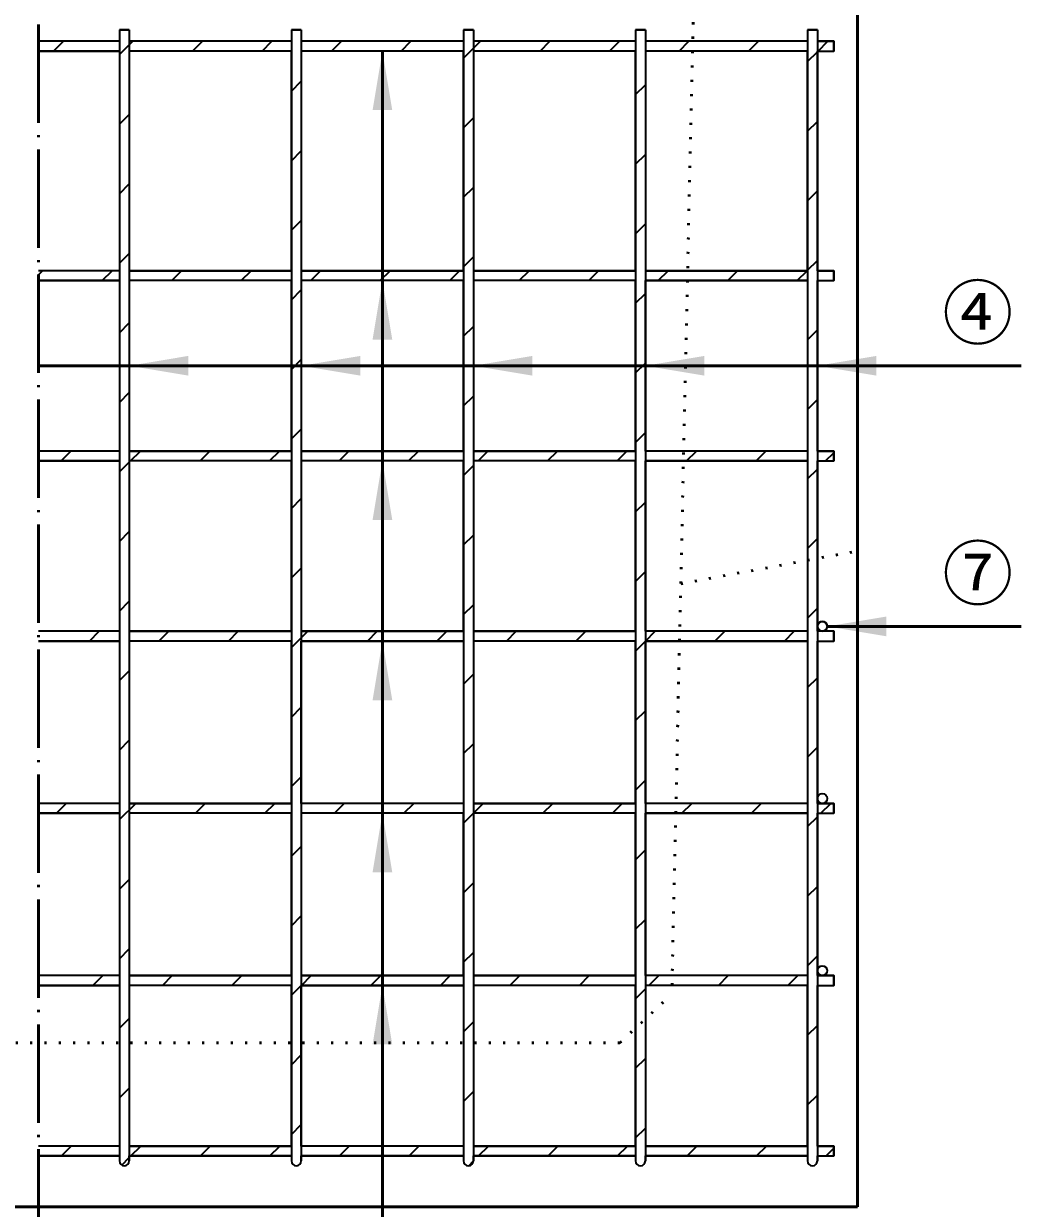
# Model space of a CAD drawing. Units: millimetres, scale not verified. Extents: x -2102 to 2102, y -1485 to 1485.
# Drawn here: x 371 to 980, y -821 to -98 of the extents above; entities that cross this region are included whole.
import ezdxf
from ezdxf.enums import TextEntityAlignment as Align

# ---------------------------------------------------------------- set-up
doc = ezdxf.new("R2010")
doc.units = ezdxf.units.MM
doc.header["$LTSCALE"] = 5
doc.linetypes.add('DOTTED', pattern=[1.75, 0.25, -1.5])
doc.linetypes.add('LONG_DASHED_DOTTED', pattern=[15.25, 12, -1.5, 0.25, -1.5])
doc.layers.add('0-0_V-nasSTD', color=7, linetype='Continuous', lineweight=35)
doc.layers.add('0-1_0', color=7, linetype='Continuous', lineweight=50)
doc.styles.add('ＭＳ ゴシック', font='')
doc.styles.get('ＭＳ ゴシック').set_extended_font_data('MS Gothic')

msp = doc.modelspace()

# ---------------------------------------------------------------- linework, layer by layer
at = {"layer": '0-0_V-nasSTD'}
for p, q in [((429.969, -101.955), (429.969, -791.955)), ((429.969, -101.955), (435.969, -101.955)), ((435.969, -101.955), (429.969, -101.955)), ((435.969, -101.955), (429.969, -101.955)), ((435.969, -101.955), (435.969, -791.955)), ((534.969, -101.955), (534.969, -791.955)), ((534.969, -101.955), (540.969, -101.955)), ((540.969, -101.955), (534.969, -101.955)), ((540.969, -101.955), (534.969, -101.955)), ((540.969, -101.955), (540.969, -791.955)), ((639.969, -101.955), (639.969, -791.955)), ((639.969, -101.955), (645.969, -101.955)), ((645.969, -101.955), (639.969, -101.955)), ((645.969, -101.955), (639.969, -101.955)), ((645.969, -101.955), (645.969, -791.955)), ((744.969, -101.955), (744.969, -791.955)), ((744.969, -101.955), (750.969, -101.955)), ((750.969, -101.955), (744.969, -101.955)), ((750.969, -101.955), (744.969, -101.955)), ((750.969, -101.955), (750.969, -791.955)), ((849.969, -101.955), (849.969, -791.955)), ((849.969, -101.955), (855.969, -101.955)), ((855.969, -101.955), (849.969, -101.955)), ((855.969, -101.955), (849.969, -101.955)), ((855.969, -101.955), (855.969, -791.955)), ((429.969, -108.955), (380.469, -108.955)), ((429.969, -108.955), (380.469, -108.955)), ((429.969, -114.955), (380.469, -114.955)), ((389.746, -114.955), (395.746, -108.955)), ((429.969, -117.158), (438.172, -108.955)), ((534.969, -108.955), (435.969, -108.955)), ((534.969, -108.955), (435.969, -108.955)), ((534.969, -114.955), (435.969, -114.955)), ((474.599, -114.955), (480.599, -108.955)), ((517.025, -114.955), (523.025, -108.955)), ((639.969, -108.955), (540.969, -108.955)), ((639.969, -108.955), (540.969, -108.955)), ((639.969, -114.955), (540.969, -114.955)), ((559.452, -114.955), (565.452, -108.955)), ((601.878, -114.955), (607.878, -108.955)), ((639.969, -119.29), (650.305, -108.955)), ((744.969, -108.955), (645.969, -108.955)), ((744.969, -108.955), (645.969, -108.955)), ((744.969, -114.955), (645.969, -114.955)), ((686.731, -114.955), (692.731, -108.955)), ((729.157, -114.955), (735.157, -108.955)), ((849.969, -108.955), (750.969, -108.955)), ((849.969, -114.955), (750.969, -114.955)), ((771.584, -114.955), (777.584, -108.955)), ((814.01, -114.955), (820.01, -108.955)), ((849.969, -221.678), (849.969, -114.955)), ((849.969, -121.422), (855.969, -115.422)), ((855.969, -108.955), (865.969, -108.955)), ((855.969, -114.955), (865.969, -114.955)), ((856.437, -114.955), (862.437, -108.955)), ((865.969, -108.955), (865.969, -114.955)), ((534.969, -139.438), (540.969, -133.438)), ((744.969, -141.57), (750.969, -135.57)), ((429.969, -159.585), (435.969, -153.585)), ((639.969, -161.717), (645.969, -155.717)), ((849.969, -163.849), (855.969, -157.849)), ((534.969, -181.864), (540.969, -175.864)), ((744.969, -183.996), (750.969, -177.996)), ((429.969, -202.011), (435.969, -196.011)), ((639.969, -204.143), (645.969, -198.143)), ((849.969, -206.275), (855.969, -200.275)), ((534.969, -224.29), (540.969, -218.29)), ((744.969, -226.422), (750.969, -220.422)), ((429.969, -244.438), (435.969, -238.438)), ((639.969, -246.57), (645.969, -240.57)), ((849.969, -248.702), (855.969, -242.702)), ((429.969, -248.955), (380.469, -248.955)), ((380.469, -251.511), (383.025, -248.955)), ((419.452, -254.955), (425.452, -248.955)), ((534.969, -248.955), (435.969, -248.955)), ((461.878, -254.955), (467.878, -248.955)), ((504.305, -254.955), (510.305, -248.955)), ((639.969, -248.955), (540.969, -248.955)), ((546.731, -254.955), (552.731, -248.955)), ((589.157, -254.955), (595.157, -248.955)), ((631.584, -254.955), (637.584, -248.955)), ((744.969, -248.955), (645.969, -248.955)), ((674.01, -254.955), (680.01, -248.955)), ((716.437, -254.955), (722.437, -248.955)), ((849.969, -248.955), (750.969, -248.955)), ((758.863, -254.955), (764.863, -248.955)), ((801.289, -254.955), (807.289, -248.955)), ((843.716, -254.955), (849.716, -248.955)), ((855.969, -248.955), (865.969, -248.955)), ((865.969, -248.955), (865.969, -254.955)), ((865.969, -254.955), (865.969, -248.955)), ((429.969, -254.955), (380.469, -254.955)), ((534.969, -254.955), (435.969, -254.955)), ((639.969, -254.955), (540.969, -254.955)), ((744.969, -254.955), (645.969, -254.955)), ((849.969, -254.955), (750.969, -254.955)), ((855.969, -254.955), (865.969, -254.955)), ((534.969, -266.717), (540.969, -260.717)), ((744.969, -268.849), (750.969, -262.849)), ((429.969, -286.864), (435.969, -280.864)), ((639.969, -288.996), (645.969, -282.996)), ((849.969, -291.128), (855.969, -285.128)), ((534.969, -309.143), (540.969, -303.143)), ((744.969, -311.275), (750.969, -305.275)), ((429.969, -329.29), (435.969, -323.29)), ((639.969, -331.422), (645.969, -325.422)), ((849.969, -333.554), (855.969, -327.554)), ((534.969, -351.57), (540.969, -345.57)), ((744.969, -353.702), (750.969, -347.702)), ((429.969, -358.955), (380.469, -358.955)), ((394.305, -364.955), (400.305, -358.955)), ((534.969, -358.955), (435.969, -358.955)), ((436.731, -364.955), (442.731, -358.955)), ((479.157, -364.955), (485.157, -358.955)), ((521.584, -364.955), (527.584, -358.955)), ((639.969, -358.955), (540.969, -358.955)), ((564.01, -364.955), (570.01, -358.955)), ((606.437, -364.955), (612.437, -358.955)), ((744.969, -358.955), (645.969, -358.955)), ((648.863, -364.955), (654.863, -358.955)), ((691.289, -364.955), (697.289, -358.955)), ((733.716, -364.955), (739.716, -358.955)), ((849.969, -358.955), (750.969, -358.955)), ((776.142, -364.955), (782.142, -358.955)), ((818.569, -364.955), (824.569, -358.955)), ((855.969, -358.955), (865.969, -358.955)), ((860.995, -364.955), (865.969, -359.981)), ((865.969, -358.955), (865.969, -364.955)), ((865.969, -364.955), (865.969, -358.955)), ((429.969, -364.955), (380.469, -364.955)), ((429.969, -371.717), (435.969, -365.717)), ((534.969, -364.955), (435.969, -364.955)), ((639.969, -364.955), (540.969, -364.955)), ((639.969, -373.849), (645.969, -367.849)), ((744.969, -364.955), (645.969, -364.955)), ((849.969, -364.955), (750.969, -364.955)), ((855.969, -364.955), (865.969, -364.955)), ((849.969, -375.981), (855.969, -369.981)), ((534.969, -393.996), (540.969, -387.996)), ((744.969, -396.128), (750.969, -390.128)), ((429.969, -414.143), (435.969, -408.143)), ((639.969, -416.275), (645.969, -410.275)), ((849.969, -418.407), (855.969, -412.407)), ((534.969, -436.422), (540.969, -430.422)), ((744.969, -438.554), (750.969, -432.554)), ((429.969, -456.57), (435.969, -450.57)), ((639.969, -458.702), (645.969, -452.702)), ((849.969, -460.834), (855.969, -454.834)), ((429.969, -468.955), (380.469, -468.955)), ((411.584, -474.955), (417.584, -468.955)), ((429.969, -468.955), (429.969, -791.955)), ((534.969, -468.955), (435.969, -468.955)), ((454.01, -474.955), (460.01, -468.955)), ((496.437, -474.955), (502.437, -468.955)), ((534.969, -478.849), (544.863, -468.955)), ((639.969, -468.955), (540.969, -468.955)), ((581.289, -474.955), (587.289, -468.955)), ((623.716, -474.955), (629.716, -468.955)), ((744.969, -468.955), (645.969, -468.955)), ((666.142, -474.955), (672.142, -468.955)), ((708.569, -474.955), (714.569, -468.955)), ((849.969, -468.955), (750.969, -468.955)), ((750.995, -474.955), (756.995, -468.955)), ((793.421, -474.955), (799.421, -468.955)), ((835.848, -474.955), (841.848, -468.955)), ((865.969, -468.955), (865.969, -474.955)), ((865.969, -474.955), (865.969, -468.955)), ((429.969, -474.955), (380.469, -474.955)), ((534.969, -474.955), (435.969, -474.955)), ((639.969, -474.955), (540.969, -474.955)), ((744.969, -474.955), (645.969, -474.955)), ((744.969, -480.981), (750.969, -474.981)), ((849.969, -474.955), (750.969, -474.955)), ((855.969, -474.955), (865.969, -474.955)), ((429.969, -498.996), (435.969, -492.996)), ((639.969, -501.128), (645.969, -495.128)), ((849.969, -503.26), (855.969, -497.26)), ((534.969, -521.275), (540.969, -515.275)), ((744.969, -523.407), (750.969, -517.407)), ((429.969, -541.422), (435.969, -535.422)), ((639.969, -543.554), (645.969, -537.554)), ((849.969, -545.686), (855.969, -539.686)), ((534.969, -563.702), (540.969, -557.702)), ((744.969, -565.834), (750.969, -559.834)), ((429.969, -573.955), (380.469, -573.955)), ((429.969, -573.955), (380.469, -573.955)), ((391.437, -579.955), (397.437, -573.955)), ((429.969, -583.849), (439.863, -573.955)), ((534.969, -573.955), (435.969, -573.955)), ((476.289, -579.955), (482.289, -573.955)), ((518.716, -579.955), (524.716, -573.955)), ((639.969, -573.955), (540.969, -573.955)), ((561.142, -579.955), (567.142, -573.955)), ((603.569, -579.955), (609.569, -573.955)), ((744.969, -573.955), (645.969, -573.955)), ((645.995, -579.955), (651.995, -573.955)), ((688.421, -579.955), (694.421, -573.955)), ((730.848, -579.955), (736.848, -573.955)), ((849.969, -573.955), (750.969, -573.955)), ((773.274, -579.955), (779.274, -573.955)), ((815.701, -579.955), (821.701, -573.955)), ((855.969, -573.955), (865.969, -573.955)), ((858.127, -579.955), (864.127, -573.955)), ((865.969, -573.955), (865.969, -579.955)), ((865.969, -579.955), (865.969, -573.955)), ((429.969, -579.955), (380.469, -579.955)), ((380.469, -579.955), (429.969, -579.955)), ((534.969, -579.955), (435.969, -579.955)), ((639.969, -579.955), (540.969, -579.955)), ((639.969, -585.981), (645.969, -579.981)), ((744.969, -579.955), (645.969, -579.955)), ((849.969, -579.955), (750.969, -579.955)), ((849.969, -588.113), (855.969, -582.113)), ((855.969, -579.955), (865.969, -579.955)), ((534.969, -606.128), (540.969, -600.128)), ((744.969, -608.26), (750.969, -602.26)), ((429.969, -626.275), (435.969, -620.275)), ((639.969, -628.407), (645.969, -622.407)), ((849.969, -630.539), (855.969, -624.539)), ((534.969, -648.554), (540.969, -642.554)), ((744.969, -650.686), (750.969, -644.686)), ((429.969, -668.702), (435.969, -662.702)), ((639.969, -670.834), (645.969, -664.834)), ((849.969, -672.966), (855.969, -666.966)), ((429.969, -678.955), (380.469, -678.955)), ((413.716, -684.955), (419.716, -678.955)), ((534.969, -678.955), (435.969, -678.955)), ((456.142, -684.955), (462.142, -678.955)), ((498.569, -684.955), (504.569, -678.955)), ((639.969, -678.955), (540.969, -678.955)), ((540.995, -684.955), (546.995, -678.955)), ((583.421, -684.955), (589.421, -678.955)), ((625.848, -684.955), (631.848, -678.955)), ((744.969, -678.955), (645.969, -678.955)), ((668.274, -684.955), (674.274, -678.955)), ((710.701, -684.955), (716.701, -678.955)), ((849.969, -678.955), (750.969, -678.955)), ((753.127, -684.955), (759.127, -678.955)), ((795.553, -684.955), (801.553, -678.955)), ((837.98, -684.955), (843.98, -678.955)), ((855.969, -678.955), (865.969, -678.955)), ((865.969, -678.955), (865.969, -684.955)), ((865.969, -684.955), (865.969, -678.955)), ((429.969, -684.955), (380.469, -684.955)), ((534.969, -684.955), (435.969, -684.955)), ((534.969, -690.981), (540.969, -684.981)), ((639.969, -684.955), (540.969, -684.955)), ((744.969, -684.955), (645.969, -684.955)), ((849.969, -684.955), (750.969, -684.955)), ((855.969, -684.955), (865.969, -684.955)), ((744.969, -693.113), (750.969, -687.113)), ((429.969, -711.128), (435.969, -705.128)), ((639.969, -713.26), (645.969, -707.26)), ((849.969, -715.392), (855.969, -709.392)), ((429.969, -719.955), (429.969, -782.955)), ((534.969, -733.407), (540.969, -727.407)), ((744.969, -735.539), (750.969, -729.539)), ((429.969, -753.554), (435.969, -747.554)), ((639.969, -755.686), (645.969, -749.686)), ((849.969, -757.819), (855.969, -751.819)), ((534.969, -775.834), (540.969, -769.834)), ((744.969, -777.966), (750.969, -771.966)), ((429.969, -782.955), (380.469, -782.955)), ((394.569, -788.955), (400.569, -782.955)), ((534.969, -782.955), (435.969, -782.955)), ((436.995, -788.955), (442.995, -782.955)), ((479.421, -788.955), (485.421, -782.955)), ((521.848, -788.955), (527.848, -782.955)), ((639.969, -782.955), (540.969, -782.955)), ((564.274, -788.955), (570.274, -782.955)), ((606.701, -788.955), (612.701, -782.955)), ((744.969, -782.955), (645.969, -782.955)), ((649.127, -788.955), (655.127, -782.955)), ((691.553, -788.955), (697.553, -782.955)), ((733.98, -788.955), (739.98, -782.955)), ((849.969, -782.955), (750.969, -782.955)), ((776.406, -788.955), (782.406, -782.955)), ((818.833, -788.955), (824.833, -782.955)), ((855.969, -782.955), (865.969, -782.955)), ((861.259, -788.955), (865.969, -784.245)), ((865.969, -782.955), (865.969, -788.955)), ((865.969, -788.955), (865.969, -782.955)), ((429.969, -788.955), (380.469, -788.955)), ((429.969, -788.955), (429.969, -791.955)), ((431.424, -794.526), (435.969, -789.981)), ((534.969, -788.955), (435.969, -788.955)), ((435.969, -791.955), (435.969, -788.955)), ((534.969, -788.955), (534.969, -791.955)), ((639.969, -788.955), (540.969, -788.955)), ((540.969, -791.955), (540.969, -788.955)), ((639.969, -788.955), (639.969, -791.955)), ((643.131, -794.951), (645.965, -792.117)), ((744.969, -788.955), (645.969, -788.955)), ((645.969, -791.955), (645.969, -788.955)), ((744.969, -788.955), (744.969, -791.955)), ((849.969, -788.955), (750.969, -788.955)), ((750.969, -791.955), (750.969, -788.955)), ((849.969, -788.955), (849.969, -791.955)), ((855.969, -788.955), (865.969, -788.955)), ((855.969, -791.955), (855.969, -788.955))]:
    msp.add_line(p, q, dxfattribs=at)
at = {"layer": '0-0_V-nasSTD', "lineweight": 50}
for p, q in [((590.469, -874.955), (590.469, -114.955)), ((980.469, -306.955), (380.469, -306.955)), ((861.969, -465.955), (980.469, -465.955))]:
    msp.add_line(p, q, dxfattribs=at)
at = {"layer": '0-0_V-nasSTD'}
for points in [[(380.469, -114.955), (429.969, -114.955), (429.969, -248.955), (380.469, -248.955)], [(849.969, -108.955), (779.926, -108.955), (750.969, -108.955)], [(855.969, -248.955), (855.969, -114.955), (865.969, -114.955), (865.969, -108.955), (855.969, -108.955)], [(855.969, -791.955), (855.969, -788.955), (865.969, -788.955), (865.969, -782.955), (855.969, -782.955), (855.969, -684.955), (865.969, -684.955), (865.969, -678.955), (855.969, -678.955), (855.969, -579.955), (865.969, -579.955), (865.969, -573.955), (855.969, -573.955), (855.969, -474.955), (865.969, -474.955), (865.969, -468.955), (855.969, -468.955), (855.969, -424.63), (855.969, -364.955), (865.969, -364.955), (865.969, -358.955), (855.969, -358.955), (855.969, -254.955), (865.969, -254.955), (865.969, -248.955), (855.969, -248.955), (855.969, -114.955), (865.969, -114.955), (865.969, -108.955), (855.969, -108.955)], [(380.469, -254.955), (429.969, -254.955), (429.969, -358.955), (380.469, -358.955)], [(380.469, -364.955), (429.969, -364.955), (429.969, -468.955), (380.469, -468.955)], [(846.969, -468.955), (773.176, -468.955), (750.969, -468.955), (750.969, -364.955), (775.126, -364.955), (849.969, -364.955), (849.969, -425.775), (849.969, -465.955)], [(380.469, -474.955), (429.969, -474.955), (429.969, -573.955), (380.469, -573.955)], [(380.469, -579.955), (429.969, -579.955), (429.969, -678.955), (380.469, -678.955)], [(380.469, -684.955), (429.969, -684.955), (429.969, -719.955), (429.969, -782.955), (380.469, -782.955)], [(380.469, -788.955), (429.969, -788.955), (429.969, -791.955)], [(435.969, -791.955), (435.969, -788.955), (534.969, -788.955), (534.969, -791.955)], [(540.969, -791.955), (540.969, -788.955), (639.969, -788.955), (639.969, -791.955)], [(645.969, -791.955), (645.969, -788.955), (744.969, -788.955), (744.969, -791.955)], [(750.969, -791.955), (750.969, -788.955), (849.969, -788.955), (849.969, -791.955)]]:
    msp.add_lwpolyline(points, dxfattribs=at)
for points in [[(435.969, -114.955), (435.969, -248.955), (534.969, -248.955), (534.969, -114.955)], [(540.969, -114.955), (540.969, -248.955), (639.969, -248.955), (639.969, -114.955)], [(645.969, -114.955), (645.969, -248.955), (744.969, -248.955), (744.969, -114.955)], [(750.969, -114.955), (750.969, -248.955), (777.301, -248.955), (849.969, -248.955), (849.969, -221.678), (849.969, -114.955), (779.813, -114.955)], [(435.969, -254.955), (435.969, -358.955), (534.969, -358.955), (534.969, -254.955)], [(540.969, -254.955), (540.969, -358.955), (639.969, -358.955), (639.969, -254.955)], [(645.969, -254.955), (645.969, -358.955), (744.969, -358.955), (744.969, -254.955)], [(775.238, -358.955), (750.969, -358.955), (750.969, -254.955), (777.188, -254.955), (849.969, -254.955), (849.969, -358.955)], [(435.969, -364.955), (435.969, -468.955), (534.969, -468.955), (534.969, -364.955)], [(540.969, -364.955), (540.969, -468.955), (639.969, -468.955), (639.969, -364.955)], [(645.969, -364.955), (645.969, -468.955), (744.969, -468.955), (744.969, -364.955)], [(435.969, -474.955), (435.969, -573.955), (534.969, -573.955), (534.969, -474.955)], [(639.969, -474.955), (639.969, -573.955), (540.969, -573.955), (540.969, -474.955)], [(645.969, -474.955), (645.969, -573.955), (744.969, -573.955), (744.969, -474.955)], [(771.207, -573.955), (750.969, -573.955), (750.969, -474.955), (773.063, -474.955), (849.969, -474.955), (849.969, -573.955)], [(435.969, -579.955), (435.969, -678.955), (534.969, -678.955), (534.969, -579.955)], [(540.969, -579.955), (540.969, -678.955), (639.969, -678.955), (639.969, -579.955)], [(645.969, -579.955), (645.969, -678.955), (744.969, -678.955), (744.969, -579.955)], [(769.238, -678.955), (750.969, -678.955), (750.969, -579.955), (771.094, -579.955), (849.969, -579.955), (849.969, -620.955), (849.969, -678.955)], [(435.969, -719.955), (435.969, -782.955), (534.969, -782.955), (534.969, -719.955), (534.969, -684.955), (435.969, -684.955)], [(639.969, -782.955), (540.969, -782.955), (540.969, -719.955), (540.969, -684.955), (639.969, -684.955), (639.969, -719.955)], [(645.969, -719.955), (645.969, -782.955), (744.969, -782.955), (744.969, -719.955), (744.969, -684.955), (645.969, -684.955)], [(750.969, -684.955), (750.969, -719.955), (750.969, -782.955), (849.969, -782.955), (849.969, -684.955), (769.126, -684.955)]]:
    msp.add_lwpolyline(points, close=True, dxfattribs=at)
for centre in [(858.969, -465.955), (858.969, -570.955), (858.969, -675.955)]:
    msp.add_circle(centre, 3, dxfattribs=at)
for centre, start, end in [((858.969, -465.955), 0, 270), ((432.969, -791.955), 180, 0), ((432.969, -791.955), 180, 0), ((432.969, -791.955), 180, 0), ((537.969, -791.955), 180, 0), ((537.969, -791.955), 180, 0), ((537.969, -791.955), 180, 0), ((642.969, -791.955), 180, 0), ((642.969, -791.955), 180, 0), ((642.969, -791.955), 180, 0), ((747.969, -791.955), 180, 0), ((747.969, -791.955), 180, 0), ((747.969, -791.955), 180, 0), ((852.969, -791.955), 180, 0), ((852.969, -791.955), 180, 0), ((852.969, -791.955), 180, 0)]:
    msp.add_arc(centre, 3, start, end, dxfattribs=at)
for points in [[(584.469, -150.955), (590.469, -114.955), (596.469, -150.955)], [(584.469, -290.955), (590.469, -254.955), (596.469, -290.955)], [(435.969, -306.955), (471.969, -312.955), (471.969, -300.955)], [(540.969, -306.955), (576.969, -312.955), (576.969, -300.955)], [(645.969, -306.955), (681.969, -312.955), (681.969, -300.955)], [(750.969, -306.955), (786.969, -312.955), (786.969, -300.955)], [(855.969, -306.955), (891.969, -312.955), (891.969, -300.955)], [(584.469, -400.955), (590.469, -364.955), (596.469, -400.955)], [(861.969, -465.955), (897.969, -471.955), (897.969, -459.955)], [(584.469, -510.955), (590.469, -474.955), (596.469, -510.955)], [(584.469, -615.955), (590.469, -579.955), (596.469, -615.955)], [(584.469, -720.955), (590.469, -684.955), (596.469, -720.955)]]:
    msp.add_solid(points, dxfattribs=at)
at = {"layer": '0-1_0', "linetype": 'LONG_DASHED_DOTTED'}
msp.add_line((380.469, -844.955), (380.469, 97.045), dxfattribs=at)
at = {"layer": '0-1_0', "linetype": 'DOTTED'}
for p, q in [((780.469, -79.955), (767.118, -690.307)), ((772.594, -439.955), (880.469, -419.955)), ((735.469, -719.955), (767.118, -690.307)), ((25.469, -719.955), (735.469, -719.955))]:
    msp.add_line(p, q, dxfattribs=at)
at = {"layer": '0-1_0'}
for p, q in [((880.469, -79.955), (880.469, -819.955)), ((-119.531, -819.955), (880.469, -819.955)), ((880.469, -819.955), (380.469, -819.955))]:
    msp.add_line(p, q, dxfattribs=at)

# ---------------------------------------------------------------- texts
at = {"layer": '0-0_V-nasSTD', "style": 'ＭＳ ゴシック'}
for s, p in [('④', (932.269, -299.955)), ('⑦', (932.269, -458.955))]:
    msp.add_text(s, height=31.67, dxfattribs=at).set_placement(p, align=Align.BOTTOM_LEFT)

doc.saveas('drawing.dxf')
